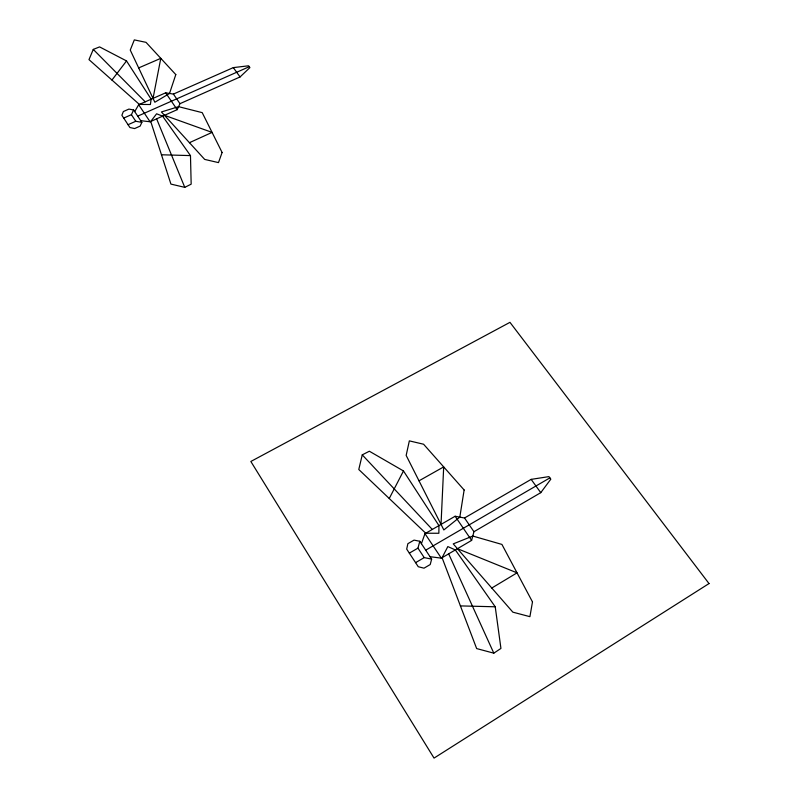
<?xml version="1.0" encoding="UTF-8"?>
<svg xmlns="http://www.w3.org/2000/svg" width="798" height="798" viewBox="0 0 798 798"><rect width="100%" height="100%" fill="white"/><g stroke="black" fill="none" stroke-linecap="round" stroke-linejoin="round"><path stroke-width="1.2" d="M441.025 524.396L443.688 466.9L419.01 480.825M153.036 98.383L160.797 58.344L138.672 67.91M362.252 454.86L358.781 469.503L425.733 533.234L438.87 533.264L438.94 525.603L403.479 470.95L369.354 451.229L362.252 454.86L432.287 529.443M431.648 559.129L430.212 564.545L424.017 568.176L418.252 566.72L406.691 549.104L407.878 543.677L414.042 540.116L419.808 541.273L431.648 559.129L424.217 557.603L415.578 562.65M430.042 556.695L441.324 558.151L471.618 540.396L473.952 531.717L540.765 492.665L550.81 479.179L548.934 476.615L531.149 479.369L464.526 517.992L455.119 516.256L424.985 533.672L421.404 543.677M409.334 553.134L417.953 548.136L419.808 541.273M93.266 49.406L88.987 59.631L139.351 104.408L150.373 104.518L151.161 99.201L126.523 60.927L99.59 46.902L93.266 49.406L145.216 101.825M141.854 122.363L140.139 126.104L134.603 128.568L129.914 127.52L121.875 115.271L123.381 111.53L128.887 109.097L133.615 109.934L141.854 122.363L135.77 121.266L128.059 124.697M123.72 118.084L131.421 114.673L133.615 109.934M140.737 120.678L150.064 121.755L177.176 109.665L179.979 103.67L240.058 76.947L249.904 67.601L248.587 65.795L233.315 67.611L173.395 94.084L165.655 92.817L138.682 104.708L134.722 111.61M389.254 498.501L403.479 470.95M111.959 80.049L126.523 60.927M493.812 653.163L500.935 648.435L495.229 606.789L455.349 549.932L447.828 546.58L442.082 557.712L476.655 648.575L493.812 653.163L448.676 553.852M491.797 588.026L517.044 572.854L457.454 548.695M425.713 550.171L549.872 477.892M184.777 187.35L191.171 184.168L190.473 155.6L162.602 116.159L156.617 113.795L150.732 121.456L170.922 184.099L184.777 187.35L156.627 118.832M189.435 142.692L212.069 132.398L164.488 115.321M137.725 116.139L249.245 66.703M460.416 605.901L495.229 606.789M161.465 154.772L190.473 155.6M233.315 67.611L240.058 76.947M531.149 479.369L540.765 492.665M173.395 94.084L179.979 103.67M464.526 517.992L473.952 531.717M165.655 92.817L177.176 109.665M455.119 516.256L471.618 540.396M138.682 104.708L150.064 121.755M424.985 533.672L441.324 558.151M131.421 114.673L135.77 121.266M417.953 548.136L424.217 557.603M464.137 489.982L459.818 517.124L443.828 529.942L406.162 455.409L409.344 440.875L423.588 444.227L464.137 489.982M532.485 601.911L529.912 616.664L512.865 612.166L453.244 543.877L472.785 536.047L501.922 544.426L532.485 601.911M175.799 74.593L169.525 93.456L154.852 102.244L130.254 50.065L134.313 39.9L146.024 42.344L175.799 74.593M222.103 152.498L218.482 162.612L204.687 159.41L161.415 111.959L178.582 106.663L202.213 112.648L222.103 152.498M709.013 583.567L434.042 758.1L250.841 461.473L509.962 322.342L709.013 583.567"/></g></svg>
